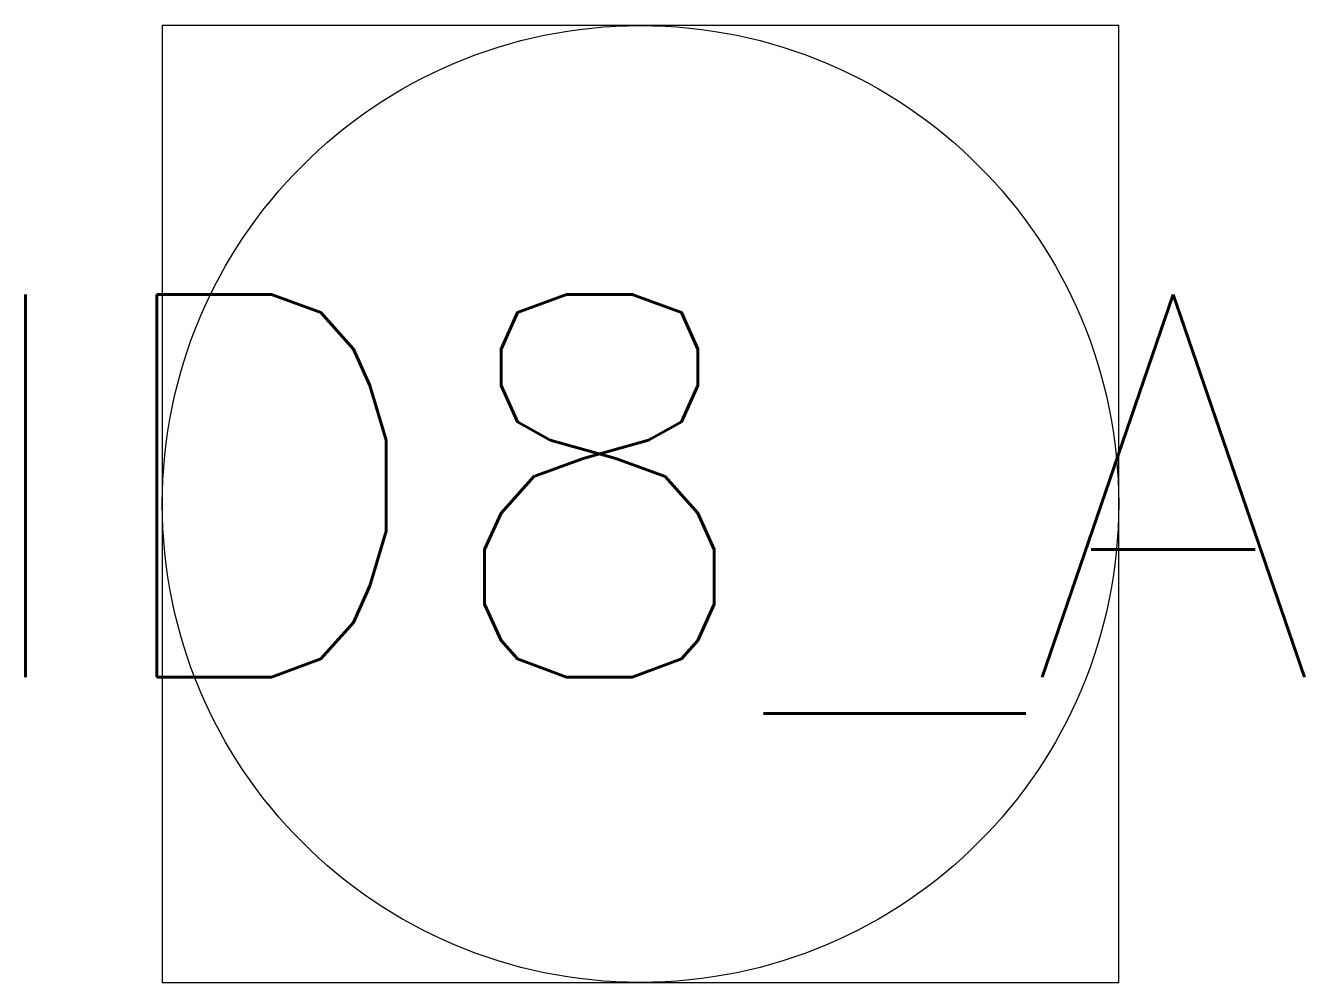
# Model space of a CAD drawing. Header units: millimetres. Extents: x 2.686 to 3.355, y 3.725 to 4.225.
import ezdxf
from ezdxf.enums import TextEntityAlignment as Align

# ---------------------------------------------------------------- set-up
doc = ezdxf.new("R2010")
doc.units = ezdxf.units.MM
doc.header["$LTSCALE"] = 10
doc.styles.add('r80', font='romans.shx')

msp = doc.modelspace()

# ---------------------------------------------------------------- linework, layer by layer
msp.add_lwpolyline([(2.75743, 3.72522), (3.25743, 3.72522), (3.25743, 4.22522), (2.75743, 4.22522)], close=True)
msp.add_circle((3.00743, 3.97522), 0.25)

# ---------------------------------------------------------------- texts
at = {"color": 3, "style": 'r80'}
msp.add_attdef('ID8_A', text='', height=0.2, dxfattribs=at).set_placement((3.00739, 3.97523), align=Align.MIDDLE)

doc.saveas('drawing.dxf')
